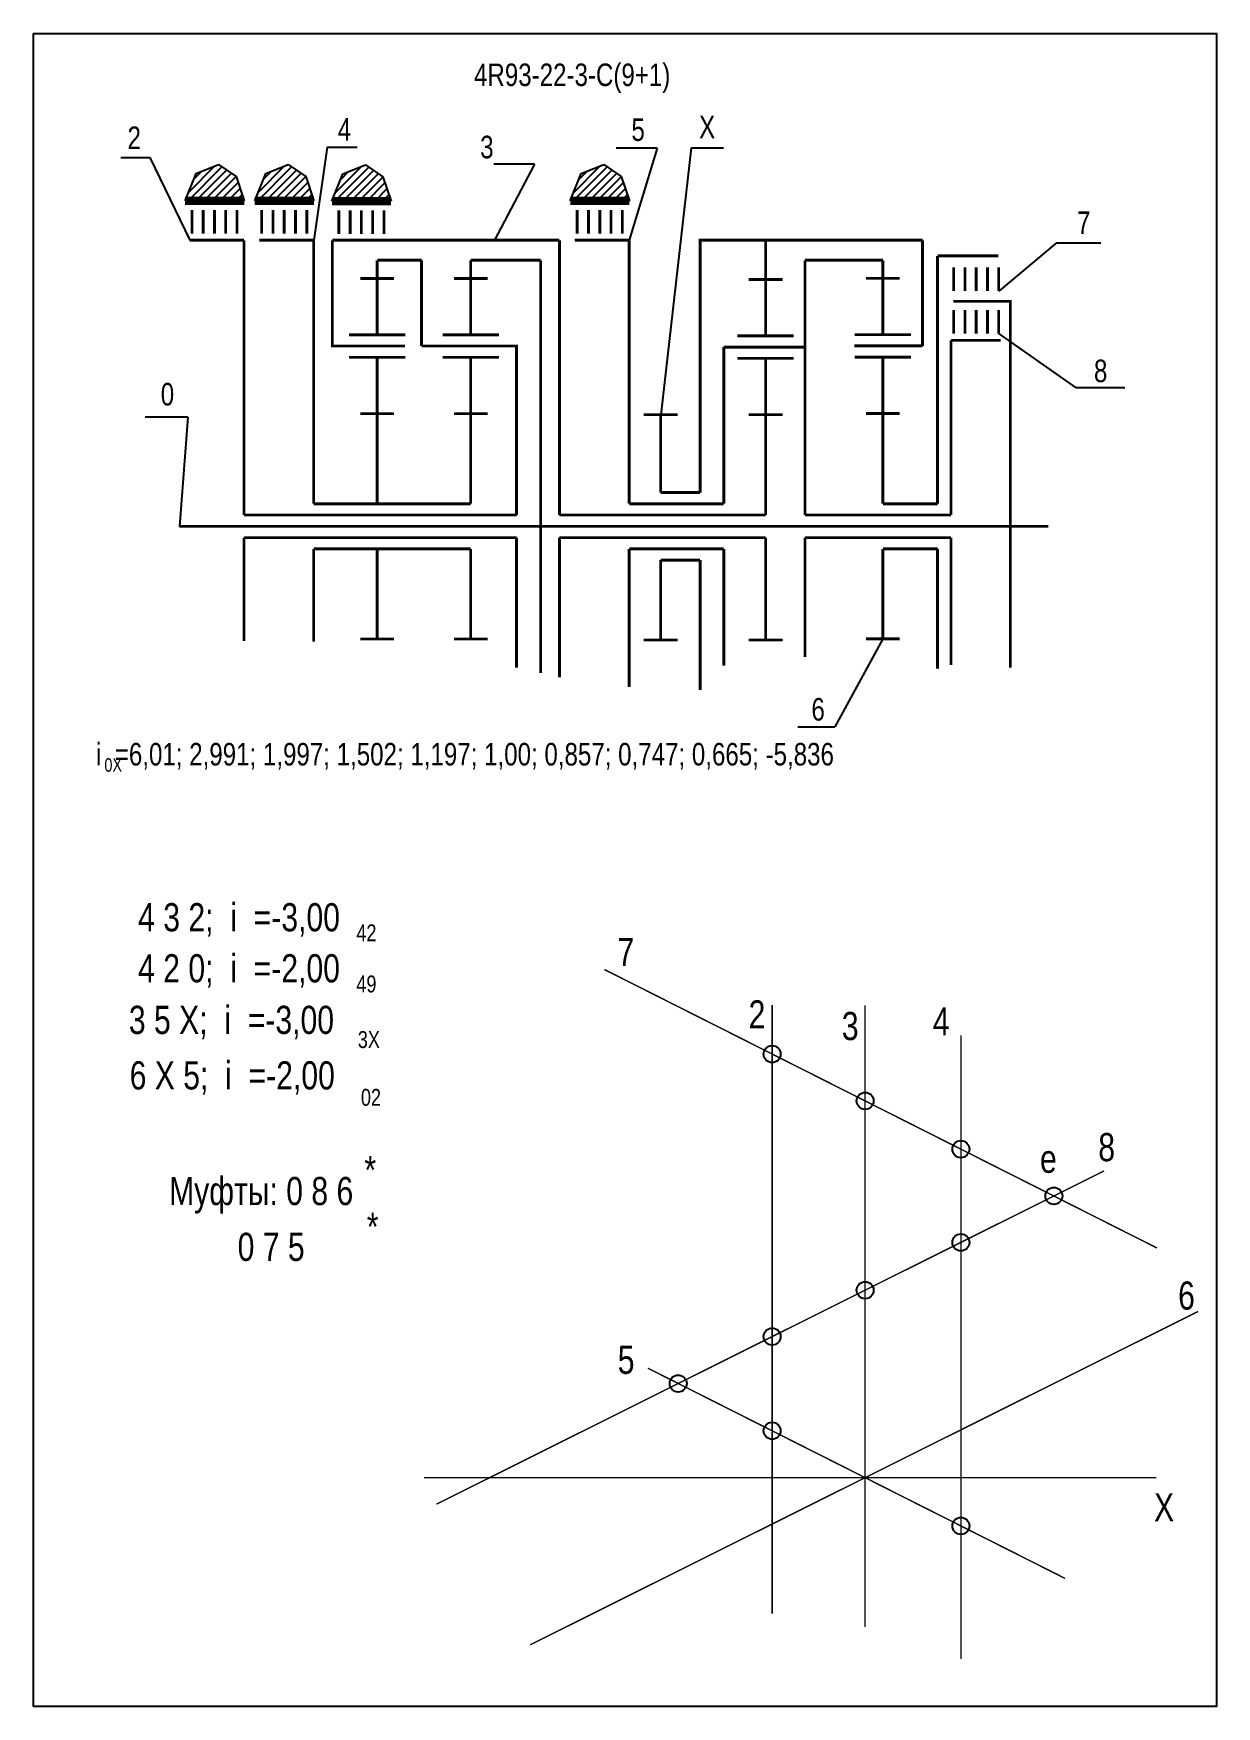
# Model space of a CAD drawing. Extents: x -352 to -142, y 153 to 450.
import ezdxf

# ---------------------------------------------------------------- set-up
doc = ezdxf.new("R2010")
doc.units = 0
doc.header["$LTSCALE"] = 15
doc.layers.get('DEFPOINTS').update_dxf_attribs({"linetype": 'CONTINUOUS'})
doc.layers.add('DIM', color=92, linetype='CONTINUOUS')
doc.layers.add('MAIN', color=5, linetype='CONTINUOUS')
doc.styles.add('AMK', font='amk.shx', dxfattribs={"width": 0.8})

msp = doc.modelspace()

# ---------------------------------------------------------------- hatches: boundary and pattern name
at = {"layer": 'DIM'}
h = msp.add_hatch(dxfattribs=at)
h.set_pattern_fill('_USER', color=0, angle=45, style=0, pattern_type=0)
h.set_pattern_definition([(45, (-73.2887, -5.5284), (-0.7071068, 0.7071068), [])])
h.paths.add_polyline_path([(-323.58, 424.99), (-325.53, 420.17), (-315.03, 420.17), (-316.48, 424.49), (-319.6, 426.61)])
h = msp.add_hatch(dxfattribs=at)
h.set_pattern_fill('_USER', color=0, angle=45, style=0, pattern_type=0)
h.set_pattern_definition([(45, (-60.9137, -5.5284), (-0.7071068, 0.7071068), [])])
h.paths.add_polyline_path([(-311.21, 424.99), (-313.15, 420.17), (-302.66, 420.17), (-304.11, 424.49), (-307.22, 426.61)])
h = msp.add_hatch(dxfattribs=at)
h.set_pattern_fill('_USER', color=0, angle=45, style=0, pattern_type=0)
h.set_pattern_definition([(45, (-47.2154, -5.5979), (-0.7071068, 0.7071068), [])])
h.paths.add_polyline_path([(-297.51, 424.92), (-299.46, 420.1), (-288.96, 420.1), (-290.41, 424.42), (-293.52, 426.54)])
h = msp.add_hatch(dxfattribs=at)
h.set_pattern_fill('_USER', color=0, angle=45, style=0, pattern_type=0)
h.set_pattern_definition([(45, (-4.8988, -5.5284), (-0.7071068, 0.7071068), [])])
h.paths.add_polyline_path([(-255.19, 424.99), (-257.14, 420.17), (-246.64, 420.17), (-248.09, 424.49), (-251.21, 426.61)])

# ---------------------------------------------------------------- linework, layer by layer
at = {"layer": 'DEFPOINTS', "const_width": 0.25}
for points in [[(-152.99, 234.26), (-251.08, 283.7)], [(-221.31, 169.35), (-221.31, 277.39)], [(-204.81, 166.99), (-204.81, 277.35)], [(-187.81, 161.3), (-187.81, 271.99)], [(-280.93, 188.77), (-162.39, 247.95)], [(-169.32, 175.61), (-243.37, 212.93)], [(-283.13, 193.5), (-153.13, 193.5)]]:
    msp.add_lwpolyline(points, dxfattribs=at)
at = {"layer": 'DEFPOINTS', "color": 1, "const_width": 0.25}
msp.add_lwpolyline([(-264.26, 163.82), (-145.72, 222.99)], dxfattribs=at)
at = {"layer": 'DEFPOINTS'}
for centre in [(-221.31, 268.69), (-204.81, 260.38), (-187.81, 251.81), (-171.31, 243.5), (-187.81, 235.26), (-204.81, 226.77), (-221.31, 218.54), (-237.98, 210.21), (-221.31, 201.81), (-187.81, 184.93)]:
    msp.add_circle(centre, 1.51, dxfattribs=at)
at = {"layer": 'DIM', "color": 0}
for p, q in [((-336.94, 427.82), (-331.76, 427.82)), ((-331.76, 427.82), (-324.7, 413.16)), ((-300.3, 429.71), (-302.69, 413.16)), ((-300.3, 429.71), (-294.96, 429.71)), ((-241.72, 429.51), (-248.98, 429.51)), ((-241.72, 429.51), (-246.68, 413.16)), ((-235.66, 429.54), (-241.09, 382.18)), ((-235.66, 429.54), (-229.93, 429.54)), ((-325.53, 420.17), (-323.58, 424.99)), ((-323.58, 424.99), (-319.6, 426.61)), ((-319.6, 426.61), (-316.48, 424.49)), ((-313.15, 420.17), (-311.21, 424.99)), ((-311.21, 424.99), (-307.22, 426.61)), ((-307.22, 426.61), (-304.11, 424.49)), ((-299.46, 420.1), (-297.51, 424.92)), ((-297.51, 424.92), (-293.52, 426.54)), ((-293.52, 426.54), (-290.41, 424.42)), ((-263.48, 426.68), (-270.74, 426.68)), ((-263.48, 426.68), (-270.6, 413.18)), ((-257.14, 420.17), (-255.19, 424.99)), ((-255.19, 424.99), (-251.21, 426.61)), ((-251.21, 426.61), (-248.09, 424.49)), ((-316.48, 424.49), (-315.03, 420.17)), ((-304.11, 424.49), (-302.66, 420.17)), ((-290.41, 424.42), (-288.96, 420.1)), ((-248.09, 424.49), (-246.64, 420.17)), ((-315.07, 413.16), (-324.7, 413.16)), ((-302.69, 413.16), (-312.32, 413.16)), ((-246.68, 413.16), (-256.31, 413.16)), ((-170.81, 412.7), (-181.09, 404.14)), ((-170.81, 412.7), (-162.99, 412.7)), ((-167.38, 387.01), (-181.09, 396.58)), ((-167.38, 387.01), (-158.68, 387.01)), ((-325.01, 381.75), (-332.61, 381.75)), ((-325.01, 381.75), (-326.51, 362.37)), ((-241.09, 358.37), (-241.09, 358.37)), ((-222.47, 358.37), (-222.47, 358.37)), ((-201.66, 342.41), (-210.18, 326.76)), ((-216.75, 326.76), (-210.18, 326.76))]:
    msp.add_line(p, q, dxfattribs=at)
at = {"layer": 'DIM', "color": 0, "const_width": 0.5}
for points in [[(-315.07, 413.16), (-324.7, 413.16)], [(-315.07, 413.16), (-315.07, 364.37)], [(-302.69, 413.16), (-312.32, 413.16)], [(-302.69, 366.37), (-302.69, 413.16)], [(-296.21, 394.37), (-299.38, 394.37), (-299.38, 413.16)], [(-259.06, 413.16), (-299.38, 413.16)], [(-259.06, 413.16), (-259.06, 364.37)], [(-246.68, 413.16), (-256.31, 413.16)], [(-246.68, 413.16), (-246.68, 366.37)], [(-222.47, 413.16), (-234.1, 413.16), (-234.1, 368.37)], [(-222.47, 413.16), (-194.62, 413.16)], [(-194.62, 394.41), (-194.62, 413.16)], [(-291.42, 409.62), (-283.55, 409.62)], [(-283.55, 409.62), (-283.55, 394.37)], [(-274.81, 409.62), (-262.4, 409.62)], [(-262.4, 409.62), (-262.4, 362.37)], [(-215.48, 409.62), (-201.66, 409.62)], [(-215.48, 409.62), (-215.48, 364.37)], [(-191.95, 410.38), (-191.95, 366.37)], [(-181.15, 410.38), (-191.95, 410.38)], [(-189.15, 402.33), (-179.03, 402.33), (-179.03, 337.27)], [(-180.74, 395.4), (-189.55, 395.4)], [(-189.55, 395.4), (-189.55, 364.37)], [(-269.74, 394.37), (-266.68, 394.37), (-266.68, 364.37)], [(-229.89, 394.18), (-229.89, 366.37)], [(-241.09, 368.37), (-234.1, 368.37)], [(-302.69, 366.37), (-274.81, 366.37)], [(-246.68, 366.37), (-229.89, 366.37)], [(-201.66, 366.37), (-191.95, 366.37)], [(-326.51, 362.37), (-172.29, 362.37)], [(-315.07, 364.37), (-266.68, 364.37)], [(-262.4, 362.37), (-262.4, 336.34)], [(-259.06, 364.37), (-222.47, 364.37)], [(-215.48, 364.37), (-189.55, 364.37)], [(-315.07, 360.37), (-266.68, 360.37)], [(-315.07, 360.37), (-315.07, 342.03)], [(-266.68, 360.37), (-266.68, 337.31)], [(-259.06, 360.37), (-222.47, 360.37)], [(-259.06, 360.37), (-259.06, 335.59)], [(-215.48, 360.37), (-189.55, 360.37)], [(-215.48, 360.37), (-215.48, 339.18)], [(-189.55, 360.37), (-189.55, 337.77)], [(-302.69, 358.37), (-302.69, 341.89)], [(-302.69, 358.37), (-274.81, 358.37)], [(-246.68, 358.37), (-229.89, 358.37)], [(-246.68, 358.37), (-246.68, 333.84)], [(-241.09, 356.37), (-234.1, 356.37)], [(-234.1, 356.37), (-234.1, 333.34)], [(-229.89, 358.37), (-229.89, 337.64)], [(-201.66, 358.37), (-191.95, 358.37)], [(-191.95, 358.37), (-191.95, 337.1)]]:
    msp.add_lwpolyline(points, dxfattribs=at)
at = {"layer": 'MAIN'}
for points in [[(-352.43, 152.87), (-352.43, 449.87)], [(-352.43, 449.87), (-142.43, 449.87), (-142.43, 152.87), (-352.43, 152.87)]]:
    msp.add_lwpolyline(points, dxfattribs=at)
at = {"layer": 'MAIN', "color": 0}
for points, const_width in [([(-325.53, 420.17), (-315.03, 420.17)], 1.5), ([(-313.15, 420.17), (-302.66, 420.17)], 1.5), ([(-299.46, 420.1), (-288.96, 420.1)], 1.5), ([(-257.14, 420.17), (-246.64, 420.17)], 1.5), ([(-316.3, 418.52), (-316.3, 414.32)], 0.5), ([(-303.92, 418.52), (-303.92, 414.32)], 0.5), ([(-290.22, 418.45), (-290.22, 414.25)], 0.5), ([(-247.91, 418.52), (-247.91, 414.32)], 0.5), ([(-222.47, 406.18), (-222.47, 413.16)], 0.5), ([(-291.42, 406.37), (-291.42, 409.62)], 0.5), ([(-274.81, 406.37), (-274.81, 409.62)], 0.5), ([(-201.66, 396.41), (-201.66, 409.62)], 0.5), ([(-181.09, 408.34), (-181.09, 404.14)], 0.5), ([(-291.42, 406.37), (-294.42, 406.37)], 0.5), ([(-291.42, 396.37), (-291.42, 406.37)], 0.5), ([(-291.42, 406.37), (-288.42, 406.37)], 0.5), ([(-274.81, 406.37), (-277.81, 406.37)], 0.5), ([(-274.81, 396.37), (-274.81, 406.37)], 0.5), ([(-274.81, 406.37), (-271.81, 406.37)], 0.5), ([(-222.47, 406.18), (-225.47, 406.18)], 0.5), ([(-222.47, 396.18), (-222.47, 406.18)], 0.5), ([(-222.47, 406.18), (-219.47, 406.18)], 0.5), ([(-201.66, 406.41), (-204.66, 406.41)], 0.5), ([(-201.66, 406.41), (-198.66, 406.41)], 0.5), ([(-181.09, 400.77), (-181.09, 396.58)], 0.5), ([(-291.42, 392.37), (-296.42, 392.37)], 0.5), ([(-286.47, 394.37), (-296.21, 394.37)], 0.5), ([(-291.42, 382.37), (-291.42, 392.37), (-286.42, 392.37)], 0.5), ([(-269.74, 394.37), (-283.55, 394.37)], 0.5), ([(-274.81, 392.37), (-279.81, 392.37)], 0.5), ([(-274.81, 382.37), (-274.81, 392.37), (-269.81, 392.37)], 0.5), ([(-215.48, 394.18), (-229.89, 394.18)], 0.5), ([(-222.47, 392.18), (-227.47, 392.18)], 0.5), ([(-222.47, 382.18), (-222.47, 392.18), (-217.47, 392.18)], 0.5), ([(-194.62, 394.41), (-206.74, 394.41)], 0.5), ([(-201.66, 392.41), (-206.66, 392.41)], 0.5), ([(-201.66, 382.41), (-201.66, 392.41), (-196.66, 392.41)], 0.5), ([(-291.42, 382.37), (-294.42, 382.37)], 0.5), ([(-291.42, 366.37), (-291.42, 382.37)], 0.5), ([(-291.42, 382.37), (-288.42, 382.37)], 0.5), ([(-274.81, 382.37), (-277.81, 382.37)], 0.5), ([(-274.81, 366.37), (-274.81, 382.37)], 0.5), ([(-274.81, 382.37), (-271.81, 382.37)], 0.5), ([(-241.09, 382.18), (-244.09, 382.18)], 0.5), ([(-241.09, 368.37), (-241.09, 382.18)], 0.5), ([(-241.09, 382.18), (-238.09, 382.18)], 0.5), ([(-222.47, 382.18), (-225.47, 382.18)], 0.5), ([(-222.47, 364.37), (-222.47, 382.18)], 0.5), ([(-222.47, 382.18), (-219.47, 382.18)], 0.5), ([(-201.66, 382.41), (-204.66, 382.41)], 0.5), ([(-201.66, 366.37), (-201.66, 382.41)], 0.5), ([(-201.66, 382.41), (-198.66, 382.41)], 0.5), ([(-222.47, 360.37), (-222.47, 342.18)], 0.5), ([(-291.42, 358.37), (-291.42, 342.37)], 0.5), ([(-274.81, 358.37), (-274.81, 342.37)], 0.5), ([(-241.09, 356.37), (-241.09, 342.18)], 0.5), ([(-201.66, 358.37), (-201.66, 342.41)], 0.5), ([(-291.42, 342.37), (-294.42, 342.37)], 0.5), ([(-291.42, 342.37), (-288.42, 342.37)], 0.5), ([(-274.81, 342.37), (-277.81, 342.37)], 0.5), ([(-274.81, 342.37), (-271.81, 342.37)], 0.5), ([(-241.09, 342.18), (-244.09, 342.18)], 0.5), ([(-241.09, 342.18), (-238.09, 342.18)], 0.5), ([(-222.47, 342.18), (-225.47, 342.18)], 0.5), ([(-222.47, 342.18), (-219.47, 342.18)], 0.5), ([(-201.66, 342.41), (-204.66, 342.41)], 0.5), ([(-201.66, 342.41), (-198.66, 342.41)], 0.5)]:
    msp.add_lwpolyline(points, dxfattribs=dict(at, const_width=const_width))
for points in [[(-324.3, 418.52, 0.5, 0.5, 0), (-324.3, 414.32, 0.5, 0.5, 0)], [(-322.3, 418.52, 0.5, 0.5, 0), (-322.3, 414.32, 0.5, 0.5, 0)], [(-320.3, 418.52, 0.5, 0.5, 0), (-320.3, 414.32, 0.5, 0.5, 0)], [(-318.3, 418.52, 0.5, 0.5, 0), (-318.3, 414.32, 0.5, 0.5, 0)], [(-311.92, 418.52, 0.5, 0.5, 0), (-311.92, 414.32, 0.5, 0.5, 0)], [(-309.92, 418.52, 0.5, 0.5, 0), (-309.92, 414.32, 0.5, 0.5, 0)], [(-307.92, 418.52, 0.5, 0.5, 0), (-307.92, 414.32, 0.5, 0.5, 0)], [(-305.92, 418.52, 0.5, 0.5, 0), (-305.92, 414.32, 0.5, 0.5, 0)], [(-298.22, 418.45, 0.5, 0.5, 0), (-298.22, 414.25, 0.5, 0.5, 0)], [(-296.22, 418.45, 0.5, 0.5, 0), (-296.22, 414.25, 0.5, 0.5, 0)], [(-294.22, 418.45, 0.5, 0.5, 0), (-294.22, 414.25, 0.5, 0.5, 0)], [(-292.22, 418.45, 0.5, 0.5, 0), (-292.22, 414.25, 0.5, 0.5, 0)], [(-255.91, 418.52, 0.5, 0.5, 0), (-255.91, 414.32, 0.5, 0.5, 0)], [(-253.91, 418.52, 0.5, 0.5, 0), (-253.91, 414.32, 0.5, 0.5, 0)], [(-251.91, 418.52, 0.5, 0.5, 0), (-251.91, 414.32, 0.5, 0.5, 0)], [(-249.91, 418.52, 0.5, 0.5, 0), (-249.91, 414.32, 0.5, 0.5, 0)], [(-189.09, 408.34, 0.5, 0.5, 0), (-189.09, 404.14, 0.5, 0.5, 0)], [(-187.09, 408.34, 0.5, 0.5, 0), (-187.09, 404.14, 0.5, 0.5, 0)], [(-185.09, 408.34, 0.5, 0.5, 0), (-185.09, 404.14, 0.5, 0.5, 0)], [(-183.09, 408.34, 0.5, 0.5, 0), (-183.09, 404.14, 0.5, 0.5, 0)], [(-189.09, 400.77, 0.5, 0.5, 0), (-189.09, 396.58, 0.5, 0.5, 0)], [(-187.09, 400.77, 0.5, 0.5, 0), (-187.09, 396.58, 0.5, 0.5, 0)], [(-185.09, 400.77, 0.5, 0.5, 0), (-185.09, 396.58, 0.5, 0.5, 0)], [(-183.09, 400.77, 0.5, 0.5, 0), (-183.09, 396.58, 0.5, 0.5, 0)], [(-286.42, 396.37, 0.5, 0.5, 0), (-296.42, 396.37, 0.5, 0.5, 0)], [(-269.81, 396.37, 0.5, 0.5, 0), (-279.81, 396.37, 0.5, 0.5, 0)], [(-217.47, 396.18, 0.5, 0.5, 0), (-227.47, 396.18, 0.5, 0.5, 0)], [(-196.66, 396.41, 0.5, 0.5, 0), (-206.66, 396.41, 0.5, 0.5, 0)]]:
    msp.add_lwpolyline(points, format="xyseb", dxfattribs=at)

# ---------------------------------------------------------------- texts
at = {"layer": 'DIM', "color": 0, "style": 'AMK', "width": 0.8}
for s, height, p in [('4R93-22-3-C(9+1)', 4, (-274.23, 440.53)), ('4', 4, (-298.43, 430.83)), ('5', 4, (-246.29, 430.79)), ('X', 4, (-234.28, 431.26)), ('2', 4, (-335.73, 429.35)), ('3', 4, (-273.14, 427.71)), ('7', 4, (-167.2, 414.28)), ('8', 4, (-164.19, 387.97)), ('0', 4, (-329.84, 383.82)), ('6', 4, (-214.34, 327.89)), ('i  =6,01; 2,991; 1,997; 1,502; 1,197; 1,00; 0,857; 0,747; 0,665; -5,836', 4, (-341.32, 319.92)), ('0X', 2.4, (-339.84, 318.81)), ('    4 3 2;  i  =-3,00', 5, (-339.8, 290.48)), ('42', 3, (-295.12, 288.71)), ('7', 5, (-248.76, 284.31)), ('    4 2 0;  i  =-2,00', 5, (-339.8, 281.42)), ('49', 3, (-295.12, 279.64)), ('     3 5 X;  i  =-3,00', 5, (-342.93, 272.26)), ('2', 5, (-225.49, 273.24)), ('3', 5, (-208.94, 271.17)), ('4', 5, (-192.8, 272)), ('3X', 3, (-294.86, 269.77)), ('     6 X 5;  i  =-2,00', 5, (-342.79, 262.41)), ('02', 3, (-294.31, 259.51)), ('8', 5, (-163.42, 249.67)), ('*', 5, (-293.69, 245.61)), ('e', 5, (-173.77, 247.61)), ('Муфты: 0 8 6', 5, (-328.36, 241.88)), ('*', 5, (-293.26, 235.54)), ('       0 7 5', 5, (-326.59, 231.97)), ('6', 5, (-149.25, 223.32)), ('5', 5, (-248.72, 211.92)), ('X', 5, (-153.53, 185.74))]:
    msp.add_text(s, height=height, dxfattribs=at).set_placement(p)

doc.saveas('drawing.dxf')
